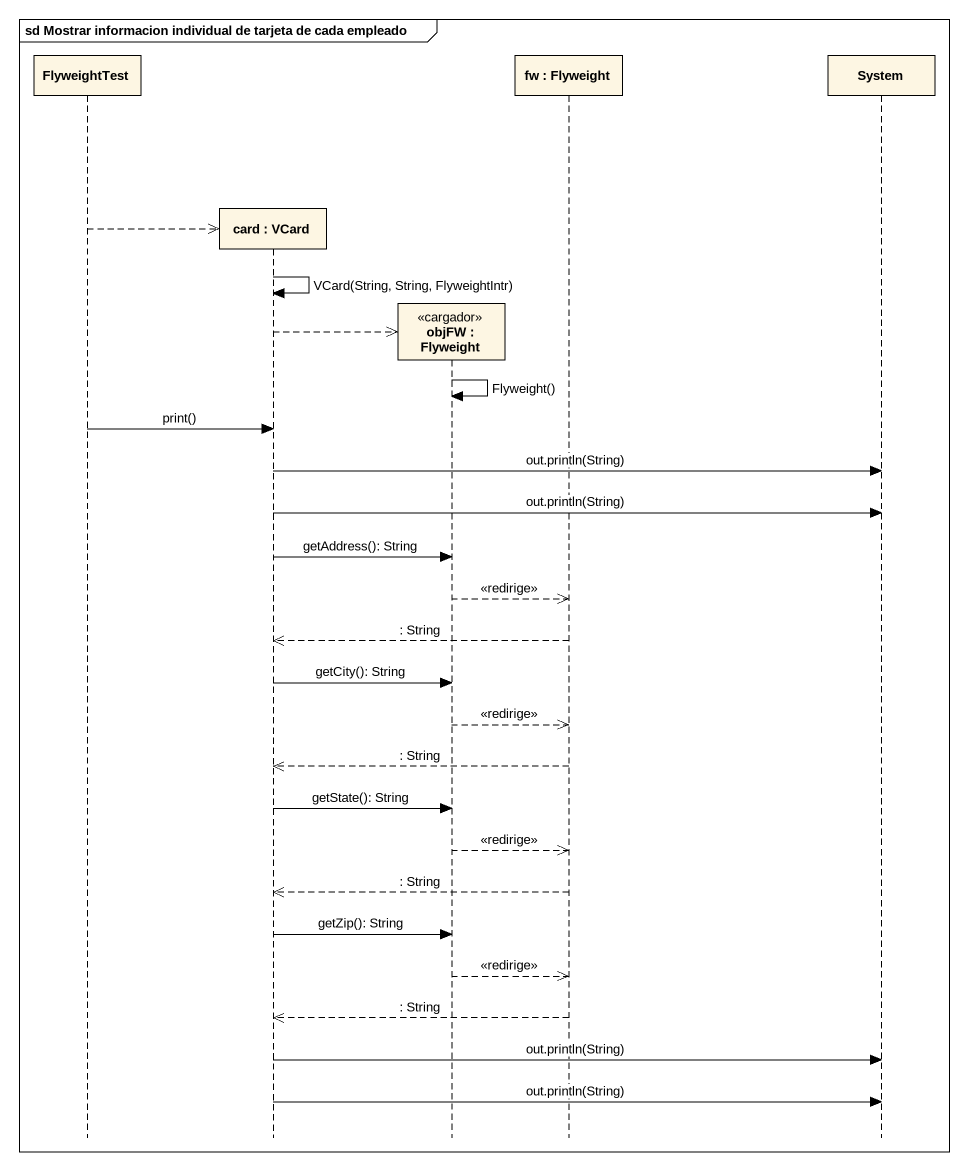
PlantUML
@startuml
mainframe sd Mostrar informacion individual de tarjeta de cada empleado
hide footbox
participant FlyweightTest
participant "card : VCard" as card_
participant "objFW : Flyweight" as objFW <<cargador>>
participant "fw : Flyweight" as fw
participant System

FlyweightTest -->> card_ **
card_ -> card_ : VCard(String, String, FlyweightIntr)
card_ -->> objFW **
objFW -> objFW : Flyweight()
FlyweightTest -> card_ : print()
card_ -> System : out.println(String)
card_ -> System : out.println(String)
card_ -> objFW : getAddress(): String
objFW -->> fw : <<redirige>>
fw -->> card_ : : String
card_ -> objFW : getCity(): String
objFW -->> fw : <<redirige>>
fw -->> card_ : : String
card_ -> objFW : getState(): String
objFW -->> fw : <<redirige>>
fw -->> card_ : : String
card_ -> objFW : getZip(): String
objFW -->> fw : <<redirige>>
fw -->> card_ : : String
card_ -> System : out.println(String)
card_ -> System : out.println(String)
@enduml
